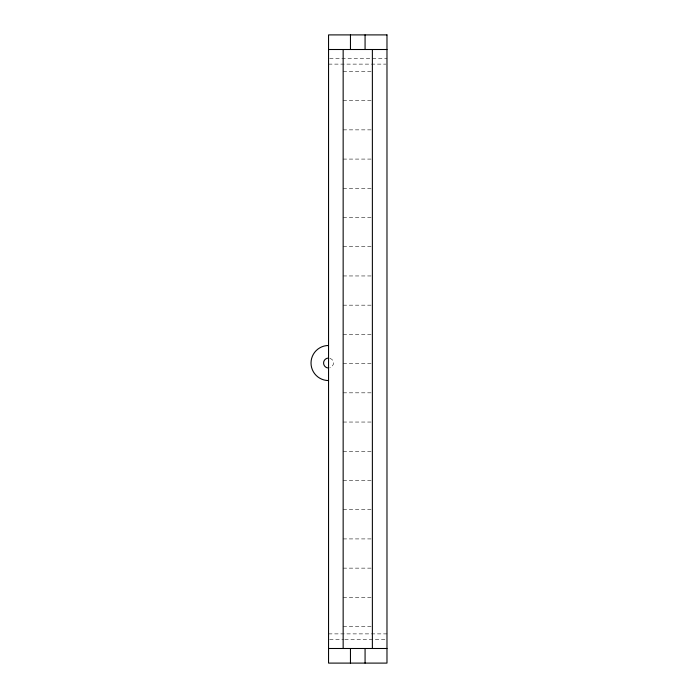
<?xml version="1.0" encoding="UTF-8"?>
<svg xmlns="http://www.w3.org/2000/svg" width="698" height="698" viewBox="0 0 698 698"><rect width="100%" height="100%" fill="white"/><g stroke="black" fill="none" stroke-linecap="round" stroke-linejoin="round"><path stroke-width="0.52" stroke-dasharray="3.49 2.62" d="M329.631 58.274L386.98 58.274M328.549 64.12L385.898 64.12M343.154 71.423L372.374 71.423M343.154 100.643L372.374 100.643M343.154 129.863L372.374 129.863M343.154 159.083L372.374 159.083M343.154 188.294L372.374 188.294M343.154 217.514L372.374 217.514M343.154 246.734L372.374 246.734M343.154 275.954L372.374 275.954M343.154 305.174L372.374 305.174M343.154 334.394L372.374 334.394M343.154 363.606L371.292 363.606M343.154 392.826L372.374 392.826M343.154 422.046L372.374 422.046M343.154 451.266L372.374 451.266M343.154 480.486L372.374 480.486M343.154 509.706L372.374 509.706M343.154 538.917L372.374 538.917M343.154 568.137L372.374 568.137M343.154 597.357L372.374 597.357M343.154 626.577L371.292 626.577M328.549 633.88L386.98 633.88M329.631 639.726L343.695 639.726M344.777 639.726L386.98 639.726M329.831 358.231A4.965 4.965 0 0 1 329.831 367.82"/><path stroke-width="1.05" d="M328.549 49.506L386.98 49.506M328.549 648.494L386.98 648.494M372.374 49.506L372.374 648.494M365.071 34.9L365.071 49.506M365.071 648.494L365.071 663.1M350.457 34.9L350.457 49.506M350.457 648.494L350.457 663.1M343.154 49.506L343.154 648.494M328.549 380.558A17.529 17.529 0 0 1 311.02 363.021A17.529 17.529 0 0 1 328.549 345.493M328.549 367.994A4.965 4.965 0 0 1 323.584 363.021A4.965 4.965 0 0 1 328.549 358.057M386.98 34.9L328.549 34.9L328.549 663.1L386.98 663.1L386.98 34.9"/></g></svg>
